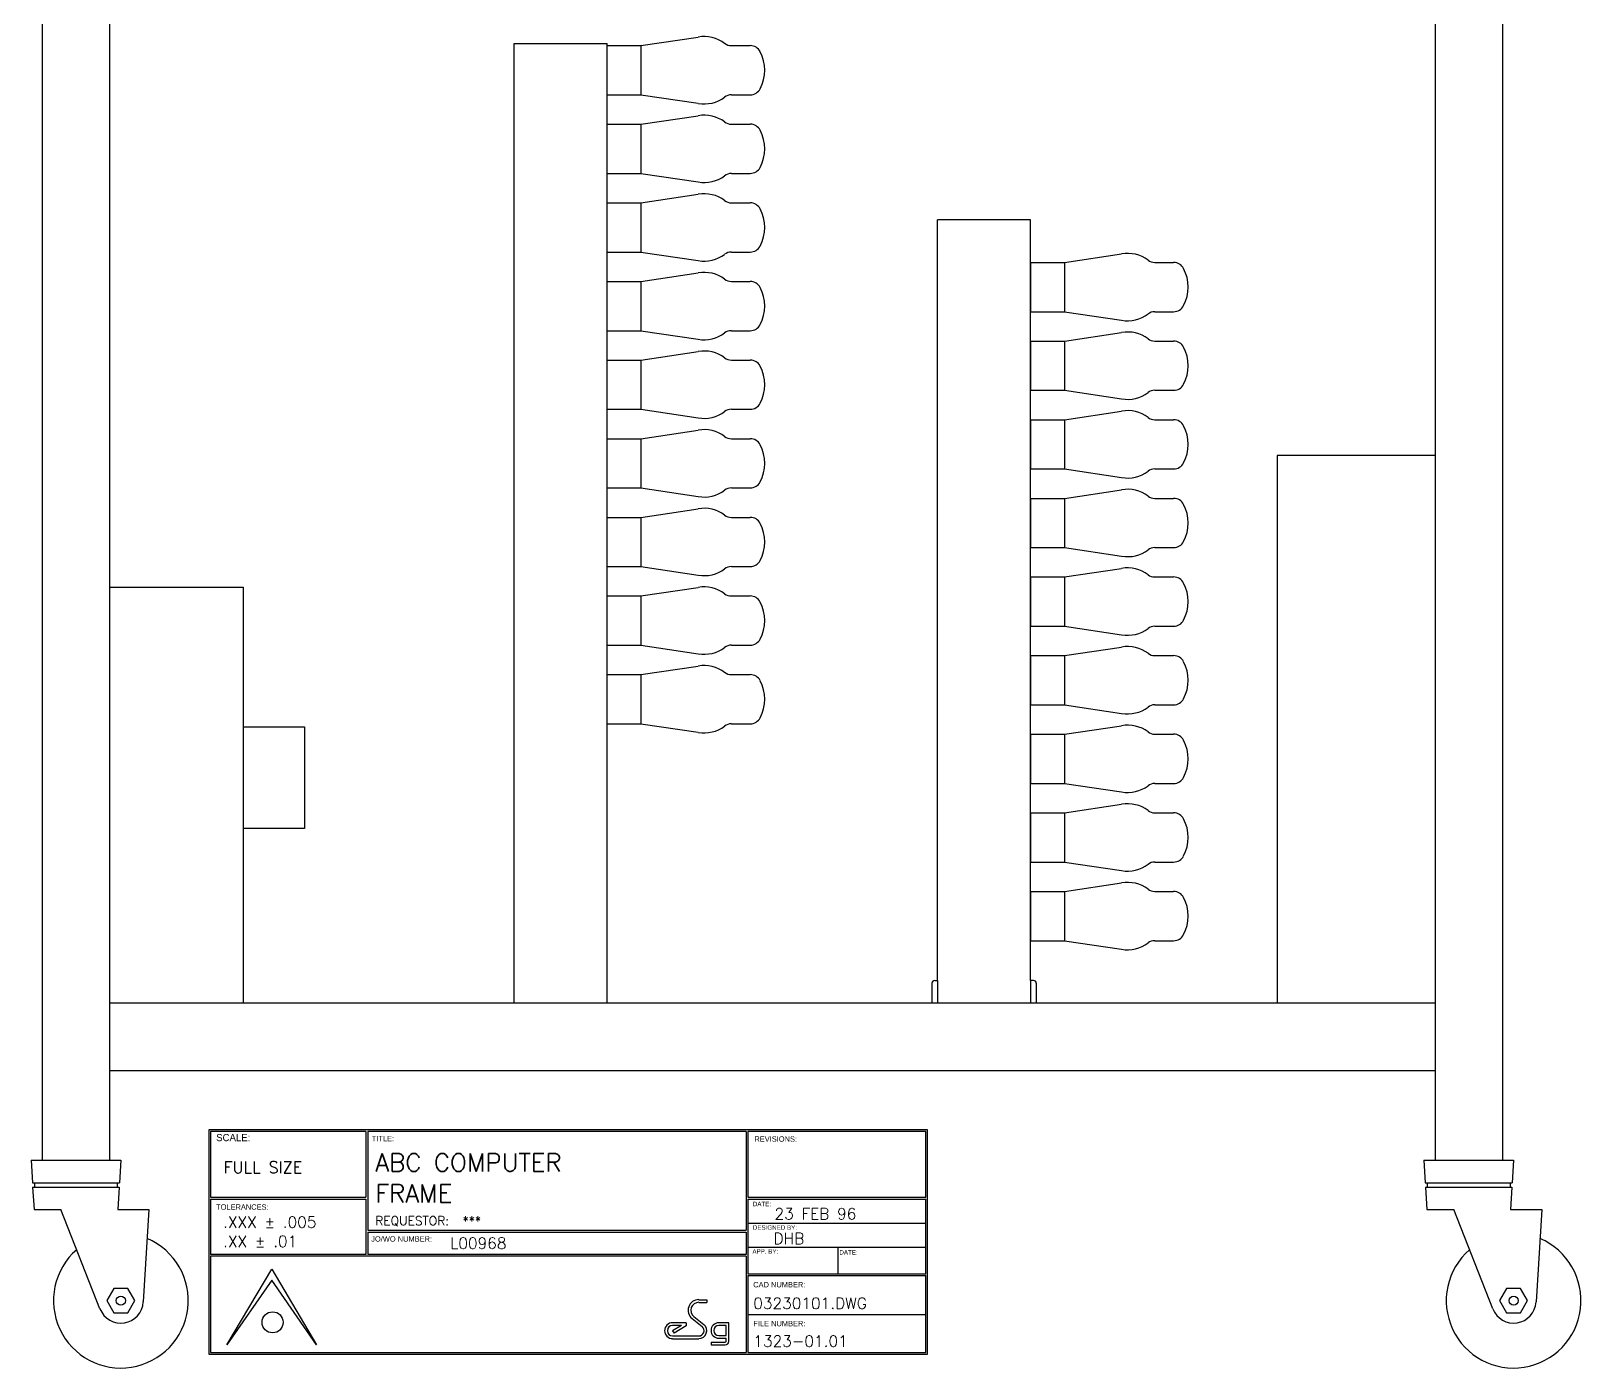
# Model space of a CAD drawing. Extents: x 1 to 153, y 1 to 83.
# Drawn here: x 0.77 to 35.27, y 0.6 to 30.35 of the extents above; entities that cross this region are included whole.
import ezdxf

# ---------------------------------------------------------------- set-up
doc = ezdxf.new("R2010")
doc.units = 0
doc.header["$MEASUREMENT"] = 0
doc.layers.get('0').update_dxf_attribs({"linetype": 'CONTINUOUS'})
for name, color, linetype in [('BORDER', 5, 'CONTINUOUS'), ('OBJECT', 3, 'CONTINUOUS'), ('TEXT', 2, 'CONTINUOUS')]:
    doc.layers.add(name, color=color, linetype=linetype)
doc.styles.add('SIMPLEX', font='SIMPLEX')
doc.styles.add('TITLE', font='italic')

# ---------------------------------------------------------------- blocks, each defined once
blk = doc.blocks.new('T-BLK')
for p, q in [((-7.8, 0.106), (-7.3, 0.949)), ((-7.3, 0.949), (-6.8, 0.106)), ((-7.3, 0.824), (-7.8, 0.106)), ((-6.8, 0.106), (-7.3, 0.824)), ((-2.547, 0.608), (-2.459, 0.608)), ((-2.547, 0.578), (-2.459, 0.578)), ((-2.459, 0.608), (-2.459, 0.578)), ((-2.689, 0.351), (-2.838, 0.351)), ((-2.689, 0.351), (-2.689, 0.316)), ((-2.621, 0.397), (-2.511, 0.308)), ((-2.603, 0.42), (-2.492, 0.332)), ((-2.214, 0.351), (-2.325, 0.351)), ((-2.214, 0.144), (-2.214, 0.351)), ((-2.739, 0.321), (-2.838, 0.321)), ((-2.739, 0.321), (-2.838, 0.263)), ((-2.838, 0.263), (-2.822, 0.237)), ((-2.838, 0.204), (-2.547, 0.204)), ((-2.838, 0.174), (-2.547, 0.174)), ((-2.689, 0.316), (-2.822, 0.237)), ((-2.244, 0.321), (-2.325, 0.321)), ((-2.325, 0.209), (-2.244, 0.209)), ((-2.325, 0.179), (-2.244, 0.179)), ((-2.244, 0.209), (-2.244, 0.321)), ((-2.244, 0.144), (-2.244, 0.179)), ((-2.411, 0.136), (-2.411, 0.106)), ((-2.411, 0.136), (-2.252, 0.136)), ((-2.411, 0.106), (-2.252, 0.106))]:
    blk.add_line(p, q)
blk.add_circle((-7.29, 0.356), 0.117)
for centre, radius, start, end in [((-2.547, 0.49), 0.119, 90, 231.3801), ((-2.547, 0.49), 0.0887, 90, 231.3801), ((-2.838, 0.263), 0.0887, 90, 270), ((-2.325, 0.265), 0.086, 90, 270), ((-2.838, 0.263), 0.0587, 90, 270), ((-2.547, 0.263), 0.0887, 270, 51.3801), ((-2.547, 0.263), 0.0587, 270, 51.3801), ((-2.325, 0.265), 0.056, 90, 270), ((-2.252, 0.144), 0.00793, 270, 0), ((-2.252, 0.144), 0.0379, 270, 0)]:
    blk.add_arc(centre, radius, start, end)
at = {"layer": 'BORDER'}
for p, q in [((-6.251, 2.48), (-6.251, 1.748)), ((-6.231, 2.48), (-6.231, 1.381)), ((-2.021, 2.48), (-2.021, 1.381)), ((-2.001, 2.48), (-2.001, 1.748)), ((-7.98, 1.748), (-6.251, 1.748)), ((-7.98, 1.728), (-6.251, 1.728)), ((-6.251, 1.728), (-6.251, 1.111)), ((-2.001, 1.748), (-0.02, 1.748)), ((-2.001, 1.728), (-0.02, 1.728)), ((-2.001, 1.728), (-2.001, 0.897)), ((-6.231, 1.381), (-2.021, 1.381)), ((-6.231, 1.361), (-2.021, 1.361)), ((-6.231, 1.361), (-6.231, 1.111)), ((-2.021, 1.361), (-2.021, 1.111)), ((-6.251, 1.111), (-7.98, 1.111)), ((-2.021, 1.091), (-7.98, 1.091)), ((-2.021, 1.111), (-6.231, 1.111)), ((-2.021, 1.091), (-2.021, 0.02)), ((-2.001, 0.897), (-0.02, 0.897)), ((-2.001, 0.877), (-0.02, 0.877)), ((-2.001, 0.877), (-2.001, 0.02))]:
    blk.add_line(p, q, dxfattribs=at)
for points in [[(0, 0), (0, 2.5), (-8, 2.5), (-8, 0), (0, 0)], [(-6.251, 2.48), (-7.98, 2.48), (-7.98, 1.748)], [(-2.021, 2.48), (-6.231, 2.48)], [(-0.02, 1.748), (-0.02, 2.48), (-2.001, 2.48)], [(-7.98, 1.728), (-7.98, 1.111)], [(-0.02, 0.897), (-0.02, 1.728)], [(-7.98, 1.091), (-7.98, 0.02), (-2.021, 0.02)], [(-0.02, 0.02), (-0.02, 0.877)], [(-2.001, 0.02), (-0.02, 0.02)]]:
    blk.add_lwpolyline(points, dxfattribs=at)
at = {"layer": 'TEXT', "color": 2}
for p, q in [((-0.02, 1.456), (-2.001, 1.456)), ((-2.001, 1.191), (-0.02, 1.191)), ((-1.001, 1.191), (-1.001, 0.897)), ((-2.001, 0.444), (-0.02, 0.444))]:
    blk.add_line(p, q, dxfattribs=at)
at = {"style": 'SIMPLEX'}
for s, height, p in [('.XXX %%P .005', 0.125, (-7.841, 1.408)), ('REQUESTOR:', 0.1, (-6.148, 1.436)), ('.XX %%P .01', 0.125, (-7.841, 1.194))]:
    blk.add_text(s, height=height, dxfattribs=at).set_placement(p)
for tag, p, height in [('DWG_:_ACT', (-7.836, 2.018), 0.13), ('FLINE_TITLE', (-6.147, 2.034), 0.2), ('SLINE_TITLE', (-6.147, 1.69), 0.2), ('DATE', (-1.704, 1.501), 0.125), ('REQUESTOR', (-5.176, 1.436), 0.1), ('J.O.N.', (-5.314, 1.174), 0.125), ('DESN', (-1.715, 1.225), 0.125), ('CAD_NUMBER', (-1.94, 0.505), 0.125), ('FILE_NUMBER', (-1.94, 0.084), 0.125)]:
    blk.add_attdef(tag, p, '', height=height, dxfattribs=at)
at = {"color": 7, "style": 'TITLE', "flags": 2}
for tag, p, height in [('TOP_LINE_LOGO', (-6.698, 0.767), 0.17), ('BOTTOM_LINE_LOGO', (-6.693, 0.147), 0.125)]:
    blk.add_attdef(tag, p, '', height=height, dxfattribs=at)
at = {"style": 'SIMPLEX', "flags": 2}
for tag, p, height in [('FIRST_LOGO_LINE', (-6.691, 0.542), 0.1), ('SECOND_LOGO_LINE', (-6.692, 0.384), 0.085)]:
    blk.add_attdef(tag, p, '', height=height, dxfattribs=at)
at = {"layer": 'TEXT'}
for s, height, p in [('SCALE:', 0.08, (-7.918, 2.372)), ('TITLE:', 0.06, (-6.186, 2.371)), ('REVISIONS:', 0.06, (-1.928, 2.366)), ('TOLERANCES:', 0.06, (-7.919, 1.609)), ('DATE:', 0.05, (-1.945, 1.648)), ('DESIGNED BY:', 0.05, (-1.945, 1.386)), ('JO/WO NUMBER:', 0.06, (-6.192, 1.254)), ('APP. BY:', 0.05, (-1.95, 1.12)), ('DATE:', 0.05, (-0.982, 1.11)), ('CAD NUMBER:', 0.06, (-1.941, 0.745)), ('FILE NUMBER:', 0.06, (-1.94, 0.312))]:
    blk.add_text(s, height=height, dxfattribs=at).set_placement(p)

msp = doc.modelspace()

# ---------------------------------------------------------------- linework, layer by layer
at = {"layer": 'OBJECT'}
for p, q in [((1.018, 37.221), (1.018, 5.221)), ((2.518, 37.221), (2.518, 5.221)), ((32.018, 37.221), (32.018, 5.221)), ((33.518, 37.221), (33.518, 5.221)), ((11.521, 8.721), (11.521, 30.075)), ((11.521, 30.075), (13.593, 30.075)), ((13.593, 8.721), (13.593, 30.075)), ((13.593, 30.03), (14.343, 30.03)), ((14.343, 30.03), (15.617, 30.22)), ((14.343, 30.03), (14.343, 28.935)), ((16.356, 30.03), (16.776, 30.03)), ((13.593, 28.935), (14.343, 28.935)), ((14.343, 28.935), (15.617, 28.745)), ((16.356, 28.935), (16.776, 28.935)), ((14.343, 28.28), (15.617, 28.47)), ((13.593, 28.28), (14.343, 28.28)), ((14.343, 28.28), (14.343, 27.185)), ((16.356, 28.28), (16.776, 28.28)), ((13.593, 27.185), (14.343, 27.185)), ((14.343, 27.185), (15.617, 26.995)), ((16.356, 27.185), (16.776, 27.185)), ((14.343, 26.53), (15.617, 26.72)), ((13.593, 26.53), (14.343, 26.53)), ((14.343, 26.53), (14.343, 25.435)), ((16.356, 26.53), (16.776, 26.53)), ((20.946, 9.221), (20.946, 26.155)), ((23.018, 26.155), (20.946, 26.155)), ((23.018, 9.221), (23.018, 26.155)), ((13.593, 25.435), (14.343, 25.435)), ((14.343, 25.435), (15.617, 25.245)), ((16.356, 25.435), (16.776, 25.435)), ((23.018, 25.203), (23.018, 24.107)), ((23.018, 25.203), (23.768, 25.203)), ((23.768, 25.203), (25.042, 25.393)), ((23.768, 25.203), (23.768, 24.107)), ((25.781, 25.203), (26.201, 25.203)), ((14.343, 24.78), (15.617, 24.97)), ((13.593, 24.78), (14.343, 24.78)), ((14.343, 24.78), (14.343, 23.685)), ((16.356, 24.78), (16.776, 24.78)), ((23.018, 24.107), (23.768, 24.107)), ((23.768, 24.107), (25.042, 23.917)), ((25.781, 24.107), (26.201, 24.107)), ((13.593, 23.685), (14.343, 23.685)), ((14.343, 23.685), (15.617, 23.495)), ((16.356, 23.685), (16.776, 23.685)), ((23.768, 23.453), (25.042, 23.643)), ((14.343, 23.03), (15.617, 23.22)), ((23.018, 23.453), (23.018, 22.357)), ((23.018, 23.453), (23.768, 23.453)), ((23.768, 23.453), (23.768, 22.357)), ((25.781, 23.453), (26.201, 23.453)), ((13.593, 23.03), (14.343, 23.03)), ((14.343, 23.03), (14.343, 21.935)), ((16.356, 23.03), (16.776, 23.03)), ((23.018, 22.357), (23.768, 22.357)), ((23.768, 22.357), (25.042, 22.167)), ((25.781, 22.357), (26.201, 22.357)), ((13.593, 21.935), (14.343, 21.935)), ((14.343, 21.935), (15.617, 21.745)), ((16.356, 21.935), (16.776, 21.935)), ((23.768, 21.703), (25.042, 21.893)), ((14.343, 21.28), (15.617, 21.47)), ((23.018, 21.703), (23.018, 20.607)), ((23.018, 21.703), (23.768, 21.703)), ((23.768, 21.703), (23.768, 20.607)), ((25.781, 21.703), (26.201, 21.703)), ((13.593, 21.28), (14.343, 21.28)), ((14.343, 21.28), (14.343, 20.185)), ((16.356, 21.28), (16.776, 21.28)), ((28.508, 20.908), (28.508, 8.721)), ((32.018, 20.908), (28.508, 20.908)), ((23.018, 20.607), (23.768, 20.607)), ((23.768, 20.607), (25.042, 20.417)), ((25.781, 20.607), (26.201, 20.607)), ((13.593, 20.185), (14.343, 20.185)), ((14.343, 20.185), (15.617, 19.995)), ((16.356, 20.185), (16.776, 20.185)), ((23.768, 19.953), (25.042, 20.143)), ((14.343, 19.53), (15.617, 19.72)), ((23.018, 19.953), (23.018, 18.857)), ((23.018, 19.953), (23.768, 19.953)), ((23.768, 19.953), (23.768, 18.857)), ((25.781, 19.953), (26.201, 19.953)), ((13.593, 19.53), (14.343, 19.53)), ((14.343, 19.53), (14.343, 18.435)), ((16.356, 19.53), (16.776, 19.53)), ((23.018, 18.857), (23.768, 18.857)), ((23.768, 18.857), (25.042, 18.667)), ((25.781, 18.857), (26.201, 18.857)), ((13.593, 18.435), (14.343, 18.435)), ((14.343, 18.435), (15.617, 18.245)), ((16.356, 18.435), (16.776, 18.435)), ((23.768, 18.203), (25.042, 18.393)), ((2.518, 17.975), (5.489, 17.975)), ((5.489, 17.975), (5.489, 8.721)), ((14.343, 17.78), (15.617, 17.97)), ((23.018, 18.203), (23.018, 17.107)), ((23.018, 18.203), (23.768, 18.203)), ((23.768, 18.203), (23.768, 17.107)), ((25.781, 18.203), (26.201, 18.203)), ((13.593, 17.78), (14.343, 17.78)), ((14.343, 17.78), (14.343, 16.685)), ((16.356, 17.78), (16.776, 17.78)), ((23.018, 17.107), (23.768, 17.107)), ((23.768, 17.107), (25.042, 16.917)), ((25.781, 17.107), (26.201, 17.107)), ((13.593, 16.685), (14.343, 16.685)), ((14.343, 16.685), (15.617, 16.495)), ((16.356, 16.685), (16.776, 16.685)), ((23.768, 16.453), (25.042, 16.643)), ((14.343, 16.03), (15.617, 16.22)), ((14.343, 16.03), (15.617, 16.22)), ((23.018, 16.453), (23.018, 15.357)), ((23.018, 16.453), (23.768, 16.453)), ((23.768, 16.453), (23.768, 15.357)), ((25.781, 16.453), (26.201, 16.453)), ((13.593, 16.03), (14.343, 16.03)), ((13.593, 16.03), (14.343, 16.03)), ((14.343, 16.03), (14.343, 14.935)), ((14.343, 16.03), (14.343, 14.935)), ((16.356, 16.03), (16.776, 16.03)), ((16.356, 16.03), (16.776, 16.03)), ((23.018, 15.357), (23.768, 15.357)), ((23.768, 15.357), (25.042, 15.167)), ((25.781, 15.357), (26.201, 15.357)), ((5.489, 14.869), (6.857, 14.869)), ((6.857, 14.869), (6.857, 12.602)), ((13.593, 14.935), (14.343, 14.935)), ((13.593, 14.935), (14.343, 14.935)), ((14.343, 14.935), (15.617, 14.745)), ((14.343, 14.935), (15.617, 14.745)), ((16.356, 14.935), (16.776, 14.935)), ((16.356, 14.935), (16.776, 14.935)), ((23.768, 14.703), (25.042, 14.893)), ((23.018, 14.703), (23.018, 13.607)), ((23.018, 14.703), (23.768, 14.703)), ((23.768, 14.703), (23.768, 13.607)), ((25.781, 14.703), (26.201, 14.703)), ((23.018, 13.607), (23.768, 13.607)), ((23.768, 13.607), (25.042, 13.417)), ((25.781, 13.607), (26.201, 13.607)), ((23.768, 12.953), (25.042, 13.143)), ((23.018, 12.953), (23.018, 11.857)), ((23.018, 12.953), (23.768, 12.953)), ((23.768, 12.953), (23.768, 11.857)), ((25.781, 12.953), (26.201, 12.953)), ((6.857, 12.602), (5.489, 12.602)), ((23.018, 11.857), (23.768, 11.857)), ((23.768, 11.857), (25.042, 11.667)), ((25.781, 11.857), (26.201, 11.857)), ((23.768, 11.203), (25.042, 11.393)), ((23.018, 11.203), (23.018, 10.107)), ((23.018, 11.203), (23.768, 11.203)), ((23.768, 11.203), (23.768, 10.107)), ((25.781, 11.203), (26.201, 11.203)), ((23.018, 10.107), (23.768, 10.107)), ((23.768, 10.107), (25.042, 9.917)), ((25.781, 10.107), (26.201, 10.107)), ((20.821, 9.159), (20.821, 8.721)), ((20.883, 9.221), (20.946, 9.221)), ((20.946, 9.221), (20.946, 8.721)), ((23.08, 9.221), (23.018, 9.221)), ((23.018, 9.221), (23.018, 8.721)), ((23.143, 9.159), (23.143, 8.721)), ((2.518, 8.721), (32.018, 8.721)), ((2.518, 7.221), (32.018, 7.221)), ((0.768, 5.221), (0.798, 4.721)), ((0.768, 5.221), (2.768, 5.221)), ((2.768, 5.221), (2.737, 4.721)), ((31.768, 5.221), (33.768, 5.221)), ((31.768, 5.221), (31.798, 4.721)), ((33.768, 5.221), (33.737, 4.721)), ((0.798, 4.721), (2.737, 4.721)), ((0.804, 4.621), (0.835, 4.121)), ((0.804, 4.621), (2.731, 4.621)), ((0.846, 4.721), (0.846, 4.621)), ((2.689, 4.721), (2.689, 4.621)), ((2.731, 4.621), (2.7, 4.121)), ((31.798, 4.721), (33.737, 4.721)), ((31.804, 4.621), (33.731, 4.621)), ((31.804, 4.621), (31.835, 4.121)), ((31.846, 4.721), (31.846, 4.621)), ((33.689, 4.721), (33.689, 4.621)), ((33.731, 4.621), (33.7, 4.121)), ((0.835, 4.121), (1.434, 4.121)), ((2.302, 1.913), (1.434, 4.121)), ((2.7, 4.121), (3.393, 4.121)), ((3.393, 4.121), (3.267, 2.066)), ((31.835, 4.121), (32.434, 4.121)), ((33.302, 1.913), (32.434, 4.121)), ((33.7, 4.121), (34.393, 4.121)), ((34.393, 4.121), (34.267, 2.066))]:
    msp.add_line(p, q, dxfattribs=at)
for points in [[(2.456, 2.096), (2.612, 1.827), (2.923, 1.827), (3.079, 2.096), (2.923, 2.366), (2.612, 2.366)], [(33.456, 2.096), (33.612, 1.827), (33.923, 1.827), (34.079, 2.096), (33.923, 2.366), (33.612, 2.366)]]:
    msp.add_lwpolyline(points, close=True, dxfattribs=at)
for centre in [(2.768, 2.096), (33.768, 2.096)]:
    msp.add_circle(centre, 0.102, dxfattribs=at)
for centre, radius, start, end in [((15.753, 29.482), 0.75, 52.901, 100.4064), ((16.356, 30.28), 0.25, 232.901, 270), ((16.776, 29.78), 0.25, 27.3794, 90), ((16.201, 29.482), 0.897, 332.6206, 27.3794), ((16.776, 29.185), 0.25, 270, 332.6206), ((15.753, 29.482), 0.75, 259.5936, 307.099), ((16.356, 28.685), 0.25, 90, 127.099), ((15.753, 27.732), 0.75, 52.901, 100.4064), ((16.356, 28.53), 0.25, 232.901, 270), ((16.776, 28.03), 0.25, 27.3794, 90), ((16.201, 27.732), 0.897, 332.6206, 27.3794), ((16.776, 27.435), 0.25, 270, 332.6206), ((15.753, 27.732), 0.75, 259.5936, 307.099), ((16.356, 26.935), 0.25, 90, 127.099), ((15.753, 25.982), 0.75, 52.901, 100.4064), ((16.356, 26.78), 0.25, 232.901, 270), ((16.776, 26.28), 0.25, 27.3794, 90), ((16.201, 25.982), 0.897, 332.6206, 27.3794), ((16.776, 25.685), 0.25, 270, 332.6206), ((15.753, 25.982), 0.75, 259.5936, 307.099), ((16.356, 25.185), 0.25, 90, 127.099), ((25.178, 24.655), 0.75, 52.901, 100.4064), ((25.781, 25.453), 0.25, 232.901, 270), ((26.201, 24.953), 0.25, 27.3794, 90), ((15.753, 24.232), 0.75, 52.901, 100.4064), ((25.626, 24.655), 0.897, 332.6206, 27.3794), ((16.356, 25.03), 0.25, 232.901, 270), ((16.776, 24.53), 0.25, 27.3794, 90), ((16.201, 24.232), 0.897, 332.6206, 27.3794), ((26.201, 24.357), 0.25, 270, 332.6206), ((16.776, 23.935), 0.25, 270, 332.6206), ((25.178, 24.655), 0.75, 259.5936, 307.099), ((25.781, 23.857), 0.25, 90, 127.099), ((15.753, 24.232), 0.75, 259.5936, 307.099), ((16.356, 23.435), 0.25, 90, 127.099), ((25.178, 22.905), 0.75, 52.901, 100.4064), ((25.781, 23.703), 0.25, 232.901, 270), ((15.753, 22.482), 0.75, 52.901, 100.4064), ((26.201, 23.203), 0.25, 27.3794, 90), ((25.626, 22.905), 0.897, 332.6206, 27.3794), ((16.356, 23.28), 0.25, 232.901, 270), ((16.776, 22.78), 0.25, 27.3794, 90), ((16.201, 22.482), 0.897, 332.6206, 27.3794), ((26.201, 22.607), 0.25, 270, 332.6206), ((25.178, 22.905), 0.75, 259.5936, 307.099), ((25.781, 22.107), 0.25, 90, 127.099), ((15.753, 22.482), 0.75, 259.5936, 307.099), ((16.356, 21.685), 0.25, 90, 127.099), ((16.776, 22.185), 0.25, 270, 332.6206), ((25.178, 21.155), 0.75, 52.901, 100.4064), ((25.781, 21.953), 0.25, 232.901, 270), ((15.753, 20.732), 0.75, 52.901, 100.4064), ((26.201, 21.453), 0.25, 27.3794, 90), ((25.626, 21.155), 0.897, 332.6206, 27.3794), ((16.356, 21.53), 0.25, 232.901, 270), ((16.776, 21.03), 0.25, 27.3794, 90), ((16.201, 20.732), 0.897, 332.6206, 27.3794), ((26.201, 20.857), 0.25, 270, 332.6206), ((25.178, 21.155), 0.75, 259.5936, 307.099), ((25.781, 20.357), 0.25, 90, 127.099), ((15.753, 20.732), 0.75, 259.5936, 307.099), ((16.356, 19.935), 0.25, 90, 127.099), ((16.776, 20.435), 0.25, 270, 332.6206), ((25.178, 19.405), 0.75, 52.901, 100.4064), ((15.753, 18.982), 0.75, 52.901, 100.4064), ((25.781, 20.203), 0.25, 232.901, 270), ((26.201, 19.703), 0.25, 27.3794, 90), ((25.626, 19.405), 0.897, 332.6206, 27.3794), ((16.356, 19.78), 0.25, 232.901, 270), ((16.776, 19.28), 0.25, 27.3794, 90), ((16.201, 18.982), 0.897, 332.6206, 27.3794), ((26.201, 19.107), 0.25, 270, 332.6206), ((25.178, 19.405), 0.75, 259.5936, 307.099), ((25.781, 18.607), 0.25, 90, 127.099), ((15.753, 18.982), 0.75, 259.5936, 307.099), ((16.356, 18.185), 0.25, 90, 127.099), ((16.776, 18.685), 0.25, 270, 332.6206), ((25.178, 17.655), 0.75, 52.901, 100.4064), ((15.753, 17.232), 0.75, 52.901, 100.4064), ((25.781, 18.453), 0.25, 232.901, 270), ((26.201, 17.953), 0.25, 27.3794, 90), ((25.626, 17.655), 0.897, 332.6206, 27.3794), ((16.356, 18.03), 0.25, 232.901, 270), ((16.776, 17.53), 0.25, 27.3794, 90), ((16.201, 17.232), 0.897, 332.6206, 27.3794), ((25.178, 17.655), 0.75, 259.5936, 307.099), ((25.781, 16.857), 0.25, 90, 127.099), ((26.201, 17.357), 0.25, 270, 332.6206), ((15.753, 17.232), 0.75, 259.5936, 307.099), ((16.356, 16.435), 0.25, 90, 127.099), ((16.776, 16.935), 0.25, 270, 332.6206), ((25.178, 15.905), 0.75, 52.901, 100.4064), ((15.753, 15.482), 0.75, 52.901, 100.4064), ((15.753, 15.482), 0.75, 52.901, 100.4064), ((25.781, 16.703), 0.25, 232.901, 270), ((26.201, 16.203), 0.25, 27.3794, 90), ((25.626, 15.905), 0.897, 332.6206, 27.3794), ((16.356, 16.28), 0.25, 232.901, 270), ((16.356, 16.28), 0.25, 232.901, 270), ((16.776, 15.78), 0.25, 27.3794, 90), ((16.776, 15.78), 0.25, 27.3794, 90), ((16.201, 15.482), 0.897, 332.6206, 27.3794), ((16.201, 15.482), 0.897, 332.6206, 27.3794), ((25.178, 15.905), 0.75, 259.5936, 307.099), ((25.781, 15.107), 0.25, 90, 127.099), ((26.201, 15.607), 0.25, 270, 332.6206), ((15.753, 15.482), 0.75, 259.5936, 307.099), ((15.753, 15.482), 0.75, 259.5936, 307.099), ((16.356, 14.685), 0.25, 90, 127.099), ((16.356, 14.685), 0.25, 90, 127.099), ((16.776, 15.185), 0.25, 270, 332.6206), ((16.776, 15.185), 0.25, 270, 332.6206), ((25.178, 14.155), 0.75, 52.901, 100.4064), ((25.781, 14.953), 0.25, 232.901, 270), ((26.201, 14.453), 0.25, 27.3794, 90), ((25.626, 14.155), 0.897, 332.6206, 27.3794), ((25.178, 14.155), 0.75, 259.5936, 307.099), ((25.781, 13.357), 0.25, 90, 127.099), ((26.201, 13.857), 0.25, 270, 332.6206), ((25.178, 12.405), 0.75, 52.901, 100.4064), ((25.781, 13.203), 0.25, 232.901, 270), ((26.201, 12.703), 0.25, 27.3794, 90), ((25.626, 12.405), 0.897, 332.6206, 27.3794), ((25.178, 12.405), 0.75, 259.5936, 307.099), ((25.781, 11.607), 0.25, 90, 127.099), ((26.201, 12.107), 0.25, 270, 332.6206), ((25.178, 10.655), 0.75, 52.901, 100.4064), ((25.781, 11.453), 0.25, 232.901, 270), ((26.201, 10.953), 0.25, 27.3794, 90), ((25.626, 10.655), 0.897, 332.6206, 27.3794), ((25.178, 10.655), 0.75, 259.5936, 307.099), ((25.781, 9.857), 0.25, 90, 127.099), ((26.201, 10.357), 0.25, 270, 332.6206), ((20.883, 9.159), 0.0625, 90, 180), ((23.08, 9.159), 0.0625, 0, 90), ((2.768, 2.096), 1.5, 130.9361, 67.0168), ((33.768, 2.096), 1.5, 130.9361, 67.0168), ((2.768, 2.096), 0.5, 201.4649, 356.4881), ((33.768, 2.096), 0.5, 201.4649, 356.4881)]:
    msp.add_arc(centre, radius, start, end, dxfattribs=at)

# ---------------------------------------------------------------- block references
at = {"layer": 'TEXT'}
ref = msp.add_blockref('T-BLK', (20.725, 0.901), dxfattribs=dict(at, xscale=2, yscale=2, zscale=2))
ref.add_attrib('FLINE_TITLE', 'ABC COMPUTER', (8.431, 4.97), dxfattribs={"layer": '0', "height": 0.4, "style": 'SIMPLEX'})
ref.add_attrib('SLINE_TITLE', 'FRAME', (8.431, 4.282), dxfattribs={"layer": '0', "height": 0.4, "style": 'SIMPLEX'})
ref.add_attrib('DWG_:_ACT', 'FULL SIZE', (5.054, 4.936), dxfattribs={"layer": '0', "height": 0.26, "style": 'SIMPLEX'})
ref.add_attrib('CAD_NUMBER', '03230101.DWG', (16.844, 1.911), dxfattribs={"layer": '0', "height": 0.25, "style": 'SIMPLEX'})
ref.add_attrib('FILE_NUMBER', '1323-01.01', (16.846, 1.068), dxfattribs={"layer": '0', "height": 0.25, "style": 'SIMPLEX'})
ref.add_attrib('REQUESTOR', '***', (10.373, 3.774), dxfattribs={"layer": '0', "height": 0.2, "style": 'SIMPLEX'})
ref.add_attrib('J.O.N.', 'L00968', (10.097, 3.249), dxfattribs={"layer": '0', "height": 0.25, "style": 'SIMPLEX'})
ref.add_attrib('DATE', '23 FEB 96', (17.317, 3.904), dxfattribs={"layer": '0', "height": 0.25, "style": 'SIMPLEX'})
ref.add_attrib('DESN', 'DHB', (17.294, 3.352), dxfattribs={"layer": '0', "height": 0.25, "style": 'SIMPLEX'})

doc.saveas('drawing.dxf')
